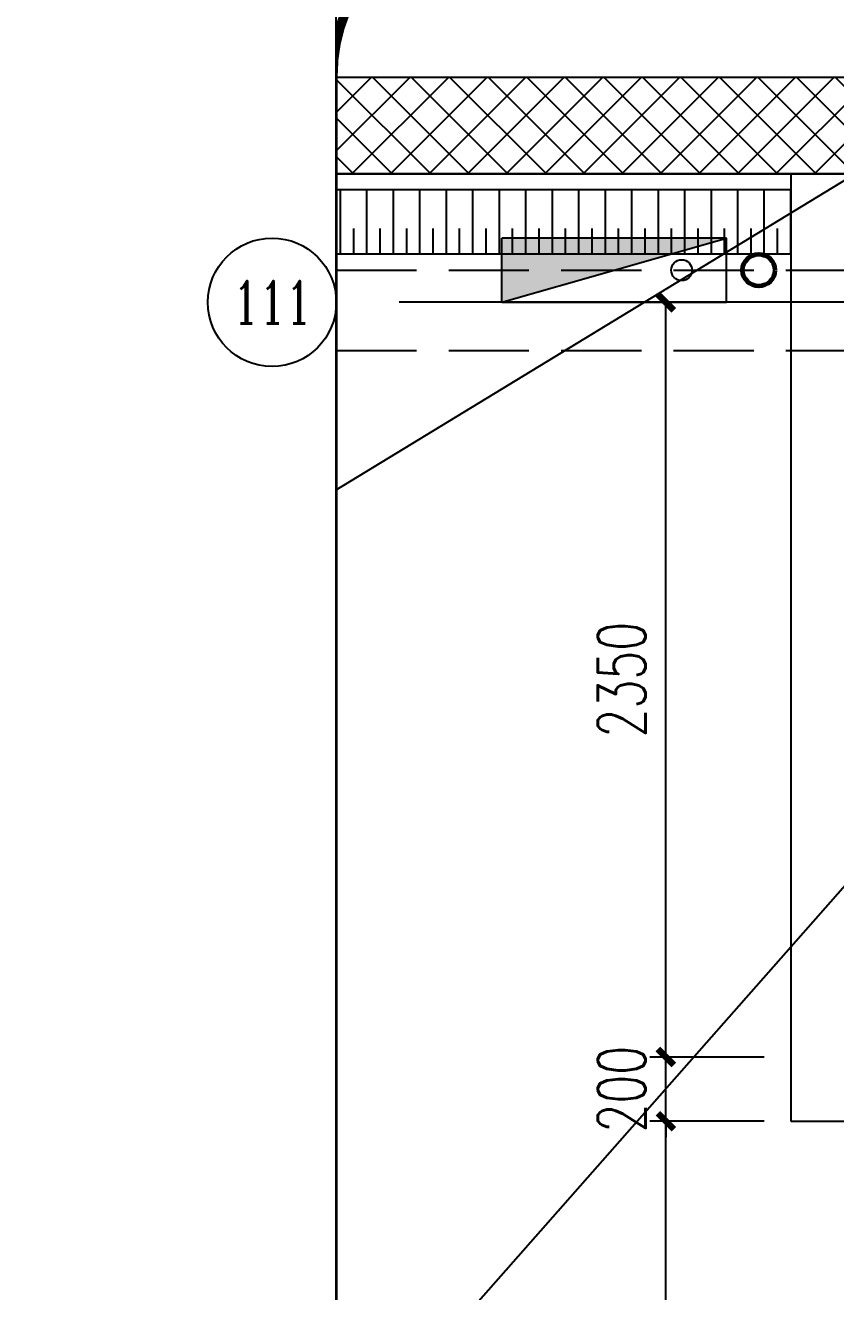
# Model space of a CAD drawing. Extents: x -222544 to -13848, y -31368 to 85559.
# Drawn here: x -26580 to -24056, y 37137 to 41080 of the extents above; entities that cross this region are included whole.
import ezdxf
from ezdxf.enums import TextEntityAlignment as Align
from ezdxf.xclip import XClip

# ---------------------------------------------------------------- set-up
doc = ezdxf.new("R2010")
doc.units = 0
doc.header["$LTSCALE"] = 1000
doc.header["$MEASUREMENT"] = 0
doc.header["$XCLIPFRAME"] = 0
doc.linetypes.add('10平面$0$DASH', pattern=[0.35, 0.25, -0.1])
doc.linetypes.add('10平面$0$DOTE', pattern=[2.4200000000000004, 2, -0.2, 0.02, -0.2])
doc.layers.get('Defpoints').update_dxf_attribs({"color": 210})
for name, color, linetype in [('10平面$0$99平面图例外参$0$A-HATCH-2', 251, 'Continuous'), ('10平面$0$A-AXIS-DOTE', 14, '10平面$0$DOTE'), ('10平面$0$A-AXIS-DP', 126, 'Continuous'), ('10平面$0$A-LIN-V', 9, 'Continuous'), ('10平面$0$A-SFCE', 30, 'Continuous'), ('10平面$0$A-WINDOW', 140, 'Continuous'), ('10平面$0$A-云线（根据审图意见修改）', 4, 'Continuous'), ('10平面$0$AS-WALL', 40, 'Continuous'), ('10平面$0$AS-结构边线层', 200, 'Continuous'), ('10平面$0$DIM_ELEV', 3, 'Continuous'), ('10平面$0$DIM_SYMB', 3, 'Continuous'), ('10平面$0$PUB_HATCH', 8, 'Continuous'), ('10平面$0$SB_ZF消火栓', 10, 'Continuous'), ('10平面$0$建-窗', 4, 'Continuous'), ('10平面$0$建-门窗编号', 7, 'Continuous'), ('A-AXIS-D', 1, 'Continuous'), ('A-AXIS-DP', 126, 'Continuous'), ('A-WINDOW', 140, 'Continuous'), ('DIM_SYMB', 3, 'Continuous'), ('PUB_TEXT', 7, 'Continuous')]:
    doc.layers.add(name, color=color, linetype=linetype)
doc.layers.add('10平面$0$LG-ZF消防', color=1, linetype='Continuous', lineweight=60)
doc.styles.add('10平面$0$_TCH_DIM_T3', font='SIMPLEX', dxfattribs={"width": 0.7058823529411765, "bigfont": 'GBCBIG'})
doc.styles.add('10平面$0$A-WIN-LABEL', font='SIMPLEX', dxfattribs={"bigfont": 'GBCBIG'})
doc.styles.add('_TCH_AXIS', font='COMPLEX', dxfattribs={"bigfont": 'GBCBIG'})
doc.styles.add('_TCH_DIM_T3', font='SIMPLEX', dxfattribs={"width": 0.7058823529411765, "bigfont": 'GBCBIG'})
doc.dimstyles.new('10平面$0$_TCH_ARCH&&80', dxfattribs={"dimtxt": 238, "dimasz": 80, "dimexe": 80, "dimexo": 80, "dimgap": 101, "dimtad": 1, "dimdec": 0, "dimzin": 0, "dimdsep": 46, "dimtxsty": '10平面$0$_TCH_DIM_T3', "dimblk": '10平面$0$_ArchTick', "dimcen": 0.09, "dimclrt": 7, "dimazin": 2, "dimtfac": 1, "dimtdec": 0, "dimtix": 1, "dimtmove": 2, "dimatfit": 3, "dimfxl": 0, "dimtolj": 1, "dimtzin": 0, "dimarcsym": 0})
doc.dimstyles.new('_TCH_ARCH&&50', dxfattribs={"dimtxt": 148.75, "dimasz": 50, "dimexe": 50, "dimexo": 50, "dimgap": 63.12500000000001, "dimtad": 1, "dimdec": 0, "dimzin": 0, "dimdsep": 46, "dimtxsty": '_TCH_DIM_T3', "dimblk": 'ARCHTICK', "dimcen": 0.09, "dimclrt": 7, "dimazin": 2, "dimtfac": 1, "dimtdec": 0, "dimtix": 1, "dimtmove": 2, "dimatfit": 3, "dimfxl": 0, "dimtolj": 1, "dimtzin": 0, "dimarcsym": 0})

# ---------------------------------------------------------------- blocks, each defined once
blk = doc.blocks.new('10平面$0$dote')
at = {"layer": '10平面$0$A-AXIS-DOTE'}
for p, q in [((76882.20033102226, -68809.9999961853), (76882.20033102226, 36400.00000381458)), ((76282.2003252692, 27000.00000000012), (-41310, 26999.99999999988))]:
    blk.add_line(p, q, dxfattribs=at)
blk = doc.blocks.new('10平面$0$ert4e6546')
at = {"layer": '10平面$0$AS-WALL'}
for p, q in [((-1330.434211730957, 2387.113311745796), (-1330.434211730595, -562.8866901398068)), ((-1130.434211730957, 2387.113311745808), (-1330.434211730957, 2387.113311745796)), ((-1330.434211730595, -562.8866901398068), (-830.4342117309205, -562.8866901396248))]:
    blk.add_line(p, q, dxfattribs=at)
blk = doc.blocks.new('10平面$0$43243')
at = {"layer": '10平面$0$AS-结构边线层'}
for points in [[(-144054.1845242528, 741419.9999940479), (-144054.1845242528, 832219.9999961813), (-156104.1845520669, 832219.9999961813), (-156104.1845522003, 831969.9999990681), (-158204.1845318402, 831970.0000000022), (-158204.1845318403, 832219.9999961787), (-163704.1845321014, 832219.9999635445), (-163704.1845321017, 831969.9999990659), (-165804.1845117399, 831970), (-165804.1845117399, 832219.9999635454), (-166544.1845118736, 832220.000014611), (-166544.1845118737, 832390.0000146695), (-179464.184521783, 832390.0000146122), (-179464.184521783, 832220.0000146122), (-180204.1845321032, 832220.0000000026), (-180204.1845321034, 831969.9999990648), (-182304.1845117416, 831969.999999999), (-182304.1845117416, 832220.0000000041), (-189244.1845318753, 832219.9999999901), (-189244.1845318761, 832389.9999999752), (-195964.1845319011, 832389.9999999603)], [(-212464.1845321403, 832219.9999999992), (-213204.1845321029, 832220), (-213204.1845321029, 831969.9999990605), (-215304.184511741, 831969.9999999946), (-215304.184511741, 832219.9999999902), (-222244.1845318874, 832219.9999999747), (-222244.1845318878, 832389.9999999648), (-226664.1845318813, 832389.9999999652), (-226664.1845318813, 832219.9999999652), (-230898.0392134977, 832219.9999999629)], [(-143954.1845364975, 832220.0000154618), (-143954.1845363785, 741419.999996184), (-143154.184516906, 741419.9999961851), (-143154.1845169067, 741719.9999961852), (-140454.1845016685, 741719.9999961839), (-140454.184501673, 741419.9999962616), (-128354.1845401493, 741419.9999961958)]]:
    blk.add_lwpolyline(points, dxfattribs=at)
blk = doc.blocks.new('10平面$0$3243243')
at = {"layer": '10平面$0$A-SFCE', "linetype": '10平面$0$DASH'}
for p, q in [((-226654.1845319089, 831919.9999999934), (-221900.1845301393, 831919.999999994)), ((-149508.1845336787, 831920.0000000033), (-144754.1845242797, 831920.0000000035)), ((-149508.1845336787, 831670.0000000033), (-144754.1845242797, 831670.0000000035))]:
    blk.add_line(p, q, dxfattribs=at)
blk = doc.blocks.new('10平面$0$3132')
at = {"layer": '10平面$0$DIM_ELEV', "linetype": '10平面$0$DASH', "const_width": 30}
for points in [[(-232270, 833040), (-226020, 833040, -0.414213562373095), (-225520, 832540), (-225520, 827570, -0.414213562373095), (-226020, 827070), (-232270, 827070, -0.414213562373095), (-232770, 827570), (-232770, 832540, -0.414213562373095)], [(-148580, 833030), (-143480, 833030, -0.414213562373095), (-142980, 832530), (-142980, 821780, -0.414213562373095), (-143480, 821280), (-148580, 821280, -0.414213562373095), (-149080, 821780), (-149080, 832530, -0.414213562373095)]]:
    blk.add_lwpolyline(points, format="xyb", close=True, dxfattribs=at)
blk = doc.blocks.new('10平面$0$99平面图例外参$0$$LinePat$填挖边坡')
at = {"color": 0}
for p, q in [((0, 0), (0, -1500)), ((300, 0), (300, -600))]:
    blk.add_line(p, q, dxfattribs=at)
at = {"layer": 'Defpoints', "color": 0}
blk.add_point((600, 0), dxfattribs=at)
blk = doc.blocks.new('10平面$0$34242343243')
at = {"layer": '10平面$0$A-LIN-V'}
for p, q in [((-147654.1845245361, 832169.9999961846), (-149304.1845336787, 832169.9999961844)), ((-147654.184524536, 831969.9999961846), (-149304.1845336787, 831969.9999961844))]:
    blk.add_line(p, q, dxfattribs=at)
at = {"layer": '10平面$0$99平面图例外参$0$A-HATCH-2', "color": 203, "xscale": 0.1375000007618825, "yscale": 0.1333333333333333, "zscale": 0.1333333333333333, "rotation": 179.9999999990459}
for p in [(-149056.6845323073, 831969.9999962279), (-148974.1845318502, 831969.9999962265), (-148891.684531393, 831969.9999962251), (-148809.1845309359, 831969.9999962237), (-148726.6845304788, 831969.9999962223), (-148644.1845300216, 831969.999996221), (-148561.6845295645, 831969.9999962196), (-148479.1845291074, 831969.9999962182), (-148396.6845286503, 831969.9999962169), (-148314.1845281931, 831969.9999962155), (-148231.684527736, 831969.9999962142), (-148149.1845272788, 831969.9999962128), (-148066.6845268217, 831969.9999962114), (-147984.1845263646, 831969.99999621), (-147901.6845259075, 831969.9999962086), (-147819.1845254503, 831969.9999962073), (-147736.6845249932, 831969.9999962059), (-147654.1845245361, 831969.9999962045)]:
    blk.add_blockref('10平面$0$99平面图例外参$0$$LinePat$填挖边坡', p, dxfattribs=at)
blk = doc.blocks.new('10平面$0$A$C5D961328')
at = {"layer": '10平面$0$SB_ZF消火栓'}
blk.add_hatch(color=256, dxfattribs=at).paths.add_polyline_path([(0.03306321613490582, 39.99165254246327), (700.0330632161349, 39.99165254246327), (700.0330632161349, 239.9916525424633)])
for p, q in [((700.0330632161349, 239.9916525424633), (0.03306321613490582, 239.9916525424633)), ((0.03306321613490582, 239.9916525424633), (0.03306321613490582, 39.99165254246327)), ((700.0330632161349, 239.9916525424633), (0.03306321613490582, 39.99165254246327)), ((700.0330632161349, 239.9916525424633), (700.0330632161349, 39.99165254246327)), ((0.03306321613490582, 39.99165254246327), (700.0330632161349, 39.99165254246327))]:
    blk.add_line(p, q, dxfattribs=at)
at = {"layer": '10平面$0$SB_ZF消火栓', "color": 1}
blk.add_circle((140.0330632161349, 139.9916525424633), 32.5, dxfattribs=at)
blk = doc.blocks.new('10平面$0$43242343')
at = {"layer": '10平面$0$LG-ZF消防', "linetype": 'Continuous'}
blk.add_circle((-147754.1845378866, 831920.0000009369), 50, dxfattribs=at)
blk = doc.blocks.new('10平面$0$234243242332')
at = {"layer": '10平面$0$LG-ZF消防', "linetype": 'Continuous'}
blk.add_blockref('10平面$0$43242343', (0, 0), dxfattribs=at)
at = {"layer": '10平面$0$SB_ZF消火栓', "rotation": 180}
blk.add_blockref('10平面$0$A$C5D961328', (-147854.1514748093, 832059.9916525127), dxfattribs=at)
blk = doc.blocks.new('10平面$0$2343243')
at = {"layer": '10平面$0$A-云线（根据审图意见修改）', "color": 1, "ltscale": 500}
blk.add_lwpolyline([(-265623.3168865332, 705106.6805161908), (-178050.5180093576, 972846.4241111586), (-230714.4911973404, 804819.9999973776)], dxfattribs=at)
blk = doc.blocks.new('10平面$0$WINDOW2DLIB$DYNSTYLE$00000005')
at = {"color": 0}
for points in [[(-0.4999999999999964, 0.5000000000000142), (-0.4999999999999964, -0.4999999999999858)], [(-0.4999999999999964, 0.5000000000000142), (0.5000000000000036, 0.5000000000000142)], [(0.5000000000000036, -0.4999999999999858), (0.5000000000000036, 0.5000000000000142)], [(0.5000000000000036, 0.1666666666666714), (-0.4999999999999964, 0.1666666666666714)], [(0.5000000000000036, -0.1666666666666572), (-0.4999999999999964, -0.1666666666666572)], [(-0.4999999999999964, -0.4999999999999858), (0.5000000000000036, -0.4999999999999858)]]:
    blk.add_lwpolyline(points, dxfattribs=at)
blk = doc.blocks.new('10平面$0$_ArchTick')
at = {"color": 0, "linetype": 'ByBlock', "const_width": 0.4}
blk.add_lwpolyline([(-0.5, -0.5), (0.5, 0.5)], dxfattribs=at)
blk = doc.blocks.new('*D711')
at = {"layer": '10平面$0$A-AXIS-DP', "color": 0, "lineweight": -2, "transparency": 16777216}
for p, q in [((-226504.1845315812, 832789.9999999448), (-226504.1845315812, 833539.9999961839)), ((-222404.1845315832, 832789.9999999459), (-222404.1845315832, 833539.9999961839)), ((-226504.1845315812, 833459.9999961839), (-222404.1845315832, 833459.9999961839))]:
    blk.add_line(p, q, dxfattribs=at)
at = {"layer": 'Defpoints', "color": 0, "transparency": 16777216}
for p in [(-222404.1845315832, 833459.9999961839), (-226504.1845315812, 832709.9999999448), (-222404.1845315832, 832709.9999999459)]:
    blk.add_point(p, dxfattribs=at)
at = {"layer": '10平面$0$A-AXIS-DP', "color": 0, "lineweight": -2, "transparency": 16777216, "xscale": 80, "yscale": 80, "zscale": 80, "rotation": 180}
blk.add_blockref('10平面$0$_ArchTick', (-226504.1845315812, 833459.9999961839), dxfattribs=at)
at = {"layer": '10平面$0$A-AXIS-DP', "color": 0, "lineweight": -2, "transparency": 16777216, "xscale": 80, "yscale": 80, "zscale": 80}
blk.add_blockref('10平面$0$_ArchTick', (-222404.1845315832, 833459.9999961839), dxfattribs=at)
at = {"layer": '10平面$0$A-AXIS-DP', "color": 7, "transparency": 16777216, "insert": (-224454.1845315822, 833679.9999961839), "char_height": 238, "attachment_point": 5, "style": '10平面$0$_TCH_DIM_T3'}
blk.add_mtext('\\A1;4100', dxfattribs=at)
blk = doc.blocks.new('_ArchTick')
at = {"color": 0, "linetype": 'ByBlock', "const_width": 0.4}
blk.add_lwpolyline([(-0.5, -0.5), (0.5, 0.5)], dxfattribs=at)
blk = doc.blocks.new('*D432')
at = {"layer": 'A-AXIS-DP', "color": 0, "lineweight": -2, "transparency": 16777216}
for p, q in [((-24279.00615196321, 40217.51543768356), (-24635.26995709458, 40217.51543768356)), ((-24585.26995709458, 37867.51543959096), (-24585.26995709458, 40217.51543768356)), ((-24279.00615196223, 37867.51543959096), (-24635.26995709458, 37867.51543959096))]:
    blk.add_line(p, q, dxfattribs=at)
at = {"layer": 'Defpoints', "color": 0, "transparency": 16777216}
for p in [(-24585.26995709458, 40217.51543768356), (-24229.00615196321, 40217.51543768356), (-24229.00615196223, 37867.51543959096)]:
    blk.add_point(p, dxfattribs=at)
at = {"layer": 'A-AXIS-DP', "color": 0, "lineweight": -2, "transparency": 16777216, "xscale": 50, "yscale": 50, "zscale": 50}
for p, rotation in [((-24585.26995709458, 40217.51543768356), 90), ((-24585.26995709458, 37867.51543959096), 270)]:
    blk.add_blockref('_ArchTick', p, dxfattribs=dict(at, rotation=rotation))
at = {"layer": 'A-AXIS-DP', "color": 7, "transparency": 16777216, "insert": (-24722.76995709456, 39042.51543863726), "char_height": 148.75, "attachment_point": 5, "rotation": 90, "style": '_TCH_DIM_T3'}
blk.add_mtext('\\A1;2350', dxfattribs=at)
blk = doc.blocks.new('*D433')
at = {"layer": 'A-AXIS-DP', "color": 0, "lineweight": -2, "transparency": 16777216}
for p, q in [((-24585.26995709405, 37867.51543959096), (-24585.26995709405, 37917.51543959096)), ((-24279.00615196223, 37867.51543959096), (-24635.26995709405, 37867.51543959096)), ((-24585.26995709405, 37667.51543959096), (-24585.26995709405, 37867.51543959096)), ((-24279.00615196215, 37667.51543959096), (-24635.26995709405, 37667.51543959096)), ((-24585.26995709405, 37667.51543959096), (-24585.26995709405, 37617.51543959096))]:
    blk.add_line(p, q, dxfattribs=at)
at = {"layer": 'Defpoints', "color": 0, "transparency": 16777216}
for p in [(-24585.26995709405, 37867.51543959096), (-24229.00615196223, 37867.51543959096), (-24229.00615196215, 37667.51543959096)]:
    blk.add_point(p, dxfattribs=at)
at = {"layer": 'A-AXIS-DP', "color": 0, "lineweight": -2, "transparency": 16777216, "xscale": 50, "yscale": 50, "zscale": 50}
for p, rotation in [((-24585.26995709405, 37867.51543959096), 270), ((-24585.26995709405, 37667.51543959096), 90)]:
    blk.add_blockref('_ArchTick', p, dxfattribs=dict(at, rotation=rotation))
at = {"layer": 'A-AXIS-DP', "color": 7, "transparency": 16777216, "insert": (-24722.76995709403, 37767.51543959096), "char_height": 148.75, "attachment_point": 5, "rotation": 90, "style": '_TCH_DIM_T3'}
blk.add_mtext('\\A1;200', dxfattribs=at)
blk = doc.blocks.new('*D434')
at = {"layer": 'A-AXIS-DP', "color": 0, "lineweight": -2, "transparency": 16777216}
for p, q in [((-24279.00615196215, 37667.51543959096), (-24635.26995709367, 37667.51543959096)), ((-24585.26995709367, 36017.51543959074), (-24585.26995709367, 37667.51543959096)), ((-24279.00615196146, 36017.51543959074), (-24635.26995709367, 36017.51543959074))]:
    blk.add_line(p, q, dxfattribs=at)
at = {"layer": 'Defpoints', "color": 0, "transparency": 16777216}
for p in [(-24585.26995709367, 37667.51543959096), (-24229.00615196215, 37667.51543959096), (-24229.00615196146, 36017.51543959074)]:
    blk.add_point(p, dxfattribs=at)
at = {"layer": 'A-AXIS-DP', "color": 0, "lineweight": -2, "transparency": 16777216, "xscale": 50, "yscale": 50, "zscale": 50}
for p, rotation in [((-24585.26995709367, 37667.51543959096), 90), ((-24585.26995709367, 36017.51543959074), 270)]:
    blk.add_blockref('_ArchTick', p, dxfattribs=dict(at, rotation=rotation))
at = {"layer": 'A-AXIS-DP', "color": 7, "transparency": 16777216, "insert": (-24722.76995709365, 36842.51543959085), "char_height": 148.75, "attachment_point": 5, "rotation": 90, "style": '_TCH_DIM_T3'}
blk.add_mtext('\\A1;1650', dxfattribs=at)
blk = doc.blocks.new('10平面')
at = {"layer": '10平面$0$PUB_HATCH'}
h = blk.add_hatch(dxfattribs=at)
h.set_pattern_fill('多孔材料', color=256, scale=30, style=0)
h.set_pattern_definition([(45, (60, 0), (-60.000060993344, 60.000060993344), []), (135, (60, 0), (-60.000060993344, -60.00006099334399), [])])
h.paths.add_polyline_path([(-150204.1845320654, 832219.999999978), (-145654.1845328859, 832219.9999999778), (-145654.1845328858, 832519.9999999776), (-150204.1845320654, 832519.999999978)])
at = {"layer": '10平面$0$A-AXIS-DOTE'}
blk.add_line((-158130, 825720.0000000005), (-147454.1845245361, 832219.9999980952), dxfattribs=at)
at = {"layer": '10平面$0$AS-WALL'}
for p, q in [((-145654.1845328858, 832519.9999999776), (-150204.1845320654, 832519.999999978)), ((-150204.1845320654, 832219.999999978), (-145654.1845328859, 832219.9999999778)), ((-143954.1844827337, 806219.9999962684), (-143954.1844985668, 770620.0000179394)), ((-143754.1844985222, 770720.0000178784), (-143754.1844827335, 806219.9999961794))]:
    blk.add_line(p, q, dxfattribs=at)
at = {"layer": '10平面$0$DIM_SYMB'}
blk.add_line((-145620.0000000008, 832120.0000190899), (-149940, 827220), dxfattribs=at)
blk.add_blockref('10平面$0$ert4e6546', (-146323.7503128052, 829832.8866882324))
at = {"layer": '10平面$0$A-AXIS-DP'}
for name in ['10平面$0$2343243', '10平面$0$3132', '10平面$0$3243243']:
    blk.add_blockref(name, (0, 0), dxfattribs=at)
at = {"layer": '10平面$0$A-WINDOW'}
blk.add_blockref('10平面$0$43243', (0, 0), dxfattribs=at)
at = {"layer": '10平面$0$AS-WALL'}
blk.add_blockref('10平面$0$dote', (-220736.3848571775, 804819.9999961853), dxfattribs=at)
at = {"layer": '10平面$0$DIM_SYMB'}
blk.add_blockref('10平面$0$34242343243', (0, 0), dxfattribs=at)
at = {"layer": '10平面$0$SB_ZF消火栓', "linetype": 'Continuous'}
blk.add_blockref('10平面$0$234243242332', (-2.91038304567337e-11, 0), dxfattribs=at)
at = {"layer": '10平面$0$建-窗'}
ref = blk.add_blockref('10平面$0$WINDOW2DLIB$DYNSTYLE$00000005', (-224454.1845318878, 832369.9999999639), dxfattribs=dict(at, xscale=-4100, yscale=300, zscale=300, rotation=359.999999999996))
ref.add_attrib('A', 'C4124', (-224684.1845318877, 831910.6249999708), dxfattribs={"layer": '10平面$0$建-门窗编号', "height": 148.75, "style": '10平面$0$A-WIN-LABEL', "width": 0.7058823529411765})
at = {"layer": '10平面$0$A-AXIS-DP'}
dim = blk.add_aligned_dim(p1=(-226504.1845315812, 832709.9999999448), p2=(-222404.1845315832, 832709.9999999459), distance=749.9999962380389, dimstyle='10平面$0$_TCH_ARCH&&80', dxfattribs=at)
dim.commit()
dim.dimension.update_dxf_attribs({"geometry": '*D711', "text_midpoint": (-224454.1845315822, 833679.9999961839)})

msp = doc.modelspace()

# ---------------------------------------------------------------- block references
at = {"layer": 'A-WINDOW'}
ref = msp.add_blockref('10平面', (118502.5876093262, -737534.9076684315), dxfattribs=at)
XClip(ref).set_block_clipping_path([(-144036.23408960618, 782592.1469346532), (-138332.58760932618, 791797.4927875935)])
ref = msp.add_blockref('10平面', (123458.1289647776, -791602.4845585017), dxfattribs=at)
XClip(ref).set_block_clipping_path([(-149069.49477126857, 822142.4845585017), (-143135.48325398978, 832892.364749553)])
at = {"layer": 'DIM_SYMB'}
ref = msp.add_blockref('10平面', (199076.4787006727, -794617.2831066152), dxfattribs=at)
XClip(ref).set_block_clipping_path([(-232392.0561316109, 827085.1265105864), (-225852.3232791438, 833011.0461944257)])

# ---------------------------------------------------------------- texts
at = {"layer": 'PUB_TEXT', "style": '_TCH_AXIS'}
msp.add_text('111', height=132.7479504498049, dxfattribs=at).set_placement((-25934.63176048022, 40151.14146245876), (-25688.09985250201, 40151.14146245876), align=Align.FIT)

# ---------------------------------------------------------------- next in the draw order: linework, layer by layer
at = {"layer": 'A-AXIS-D'}
msp.add_circle((-25811.36580649111, 40217.51543768367), 200, dxfattribs=at)
at = {"layer": 'DIM_SYMB'}
msp.add_lwpolyline([(-25611.36580649111, 41607.62661338737), (-19677.35428921226, 41607.62661338737), (-19677.35428921226, 30447.42607657192), (-25611.36580649111, 30447.42607657192)], close=True, dxfattribs=at)

# ---------------------------------------------------------------- next in the draw order: dimensions: what is measured, and where the dimension line sits
at = {"layer": 'A-AXIS-DP'}
for p1, p2, distance, picture, middle in [((-24229.00615196222, 37867.51543959095), (-24229.0061519632, 40217.51543768355), 356.26380513138065, '*D432', (-24722.76995709456, 39042.51543863726)), ((-24229.00615196214, 37667.51543959095), (-24229.00615196222, 37867.51543959095), 356.2638051318281, '*D433', (-24722.76995709403, 37767.51543959096)), ((-24229.00615196145, 36017.51543959072), (-24229.00615196214, 37667.51543959095), 356.2638051315298, '*D434', (-24722.76995709365, 36842.51543959085))]:
    dim = msp.add_aligned_dim(p1=p1, p2=p2, distance=distance, dimstyle='_TCH_ARCH&&50', dxfattribs=at)
    dim.commit()
    dim.dimension.update_dxf_attribs({"geometry": picture, "text_midpoint": middle})

doc.saveas('drawing.dxf')
